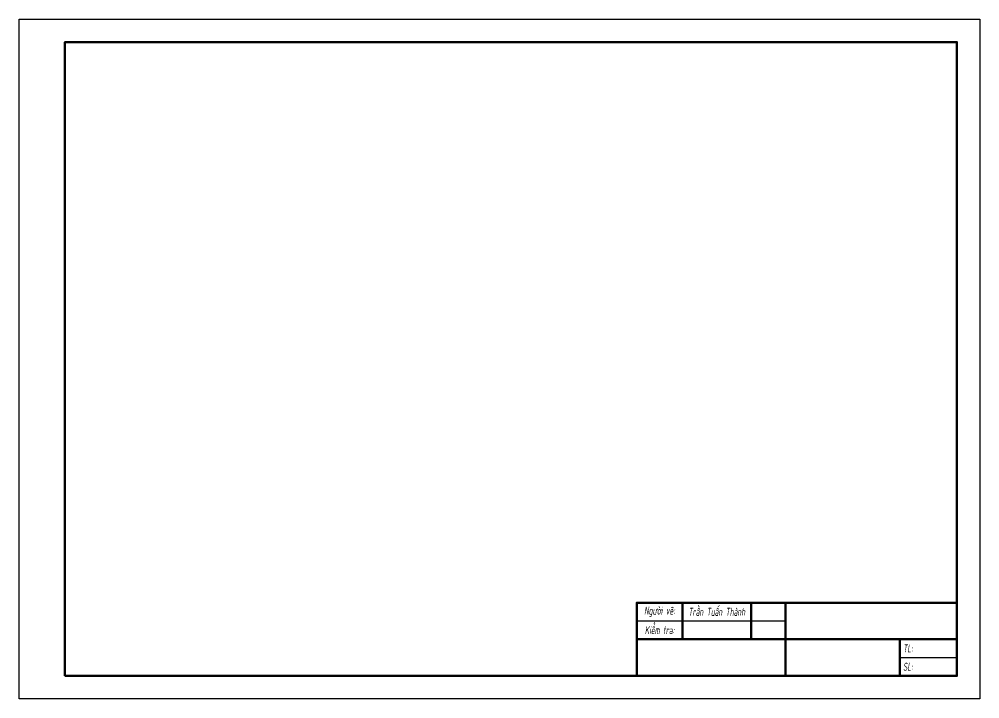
# Model space of a CAD drawing. Header units: millimetres. Extents: x 0 to 1102, y 0 to 1219.
# Drawn here: x 0 to 420, y 0 to 297 of the extents above; entities that cross this region are included whole.
import ezdxf

# ---------------------------------------------------------------- set-up
doc = ezdxf.new("R2010")
doc.units = ezdxf.units.MM
doc.header["$LTSCALE"] = 0.25
doc.layers.add('KHUNG_BAO', color=190, linetype='Continuous', lineweight=25, plot=False)
for name, color, linetype, lineweight in [('KHUNG_DAM', 5, 'Continuous', 70), ('KHUNG_MANH', 5, 'Continuous', 25), ('TEXT', 7, 'Continuous', 25)]:
    doc.layers.add(name, color=color, linetype=linetype, lineweight=lineweight)
doc.styles.get("Standard").update_dxf_attribs({"font": '', "width": 0.5714, "height": 3.5})
doc.styles.get('Standard').set_extended_font_data('TCVN 7284', italic=True)

msp = doc.modelspace()

# ---------------------------------------------------------------- linework, layer by layer
at = {"layer": 'KHUNG_BAO'}
msp.add_lwpolyline([(0, 0), (0, 297), (420, 297), (420, 0), (0, 0)], close=True, dxfattribs=at)
at = {"layer": 'KHUNG_DAM'}
for p, q in [((290, 42), (290, 26)), ((320, 42), (320, 26)), ((335, 42), (335, 10)), ((270, 26), (410, 26)), ((385, 26), (385, 10))]:
    msp.add_line(p, q, dxfattribs=at)
for points in [[(20, 10), (20, 287), (410, 287), (410, 10)], [(410, 10), (270, 10), (270, 42), (410, 42)]]:
    msp.add_lwpolyline(points, close=True, dxfattribs=at)
at = {"layer": 'KHUNG_MANH'}
for p, q in [((270, 34), (335, 34)), ((385, 18), (410, 18))]:
    msp.add_line(p, q, dxfattribs=at)

# ---------------------------------------------------------------- texts
at = {"layer": 'TEXT', "char_height": 3.5}
for s, width, heights, insert, attachment_point in [('\\pxqc;Người vẽ:', 20, [0], (280, 38), 5), ('Trần Tuấn Thành', 30, [0], (305, 38), 5), ('\\pxqc;Kiểm tra:', 20, [0], (280, 30), 5), ('\\pxql; TL:', 25, [3.5], (385, 22), 4), ('\\pxql; SL:', 25, [0], (385, 14), 4)]:
    msp.add_mtext_dynamic_manual_height_columns(s, width=width, gutter_width=17.5, heights=heights, dxfattribs=dict(at, insert=insert, attachment_point=attachment_point))

doc.saveas('drawing.dxf')
